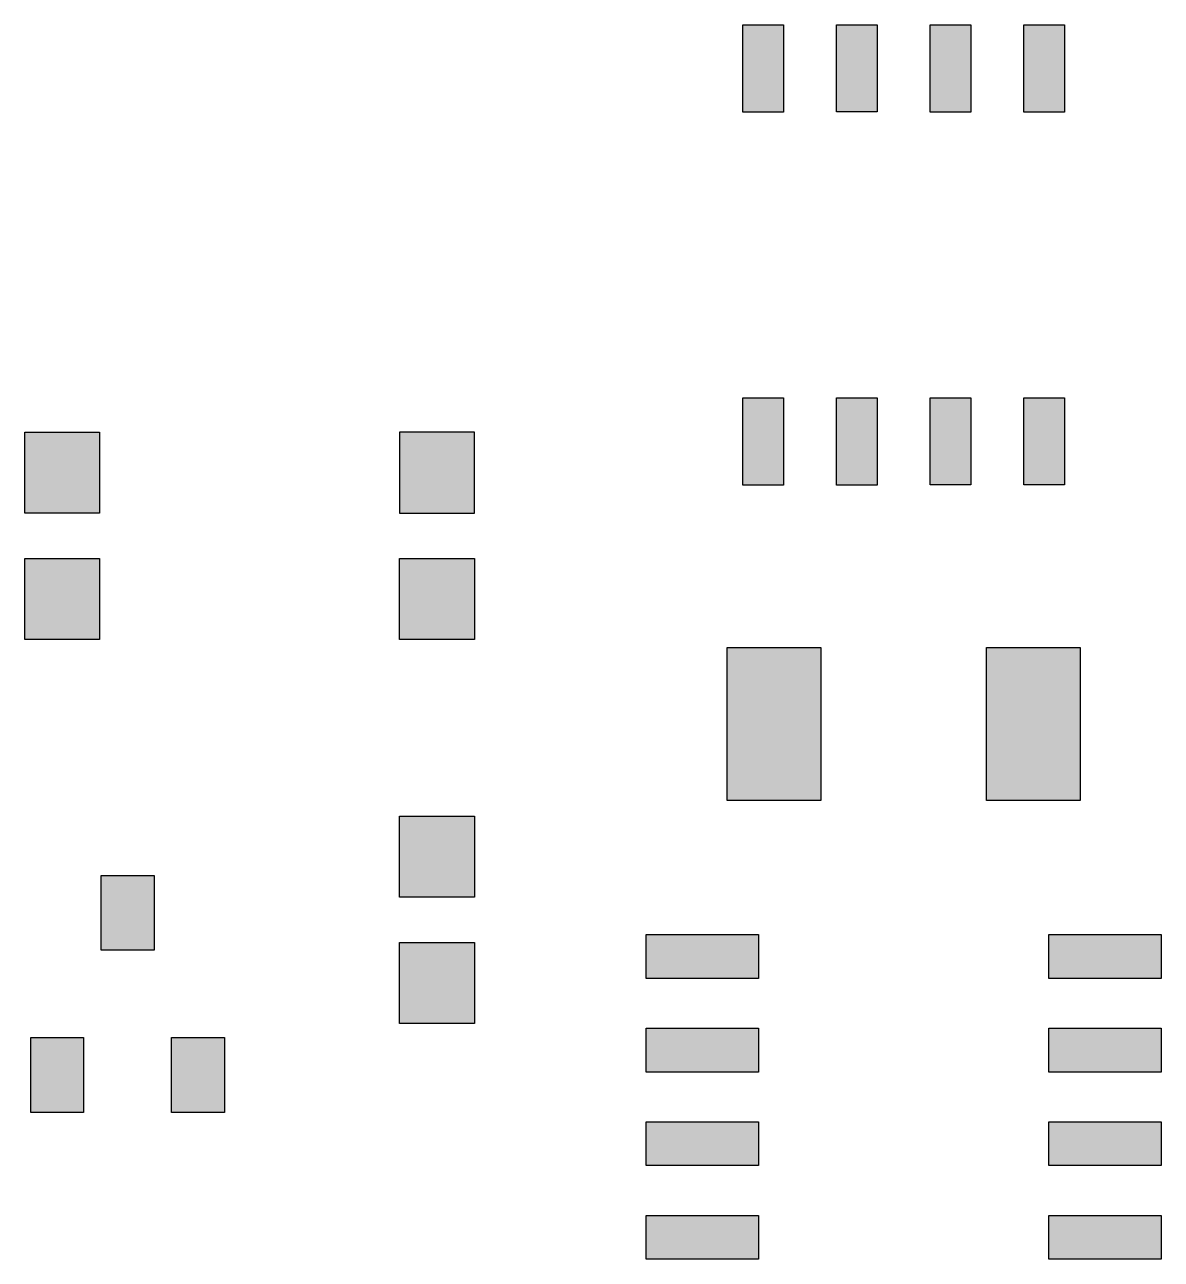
# Model space of a CAD drawing. Header units: inches. Extents: x 4.098 to 4.704, y 5.363 to 6.022.
import ezdxf

# ---------------------------------------------------------------- set-up
doc = ezdxf.new("R2010")
doc.units = ezdxf.units.IN
doc.header["$MEASUREMENT"] = 0
doc.layers.add('PDF_Solid Fills', color=251, linetype='Continuous', true_color=0x4f4f4f)

msp = doc.modelspace()

# ---------------------------------------------------------------- linework, layer by layer
at = {"color": 250}
for p, q in [((4.0975, 5.805), (4.1375, 5.805)), ((4.0975, 5.76167), (4.0975, 5.805)), ((4.1375, 5.805), (4.1375, 5.76167)), ((4.2975, 5.805), (4.2975, 5.76167)), ((4.3375, 5.805), (4.2975, 5.805)), ((4.3375, 5.76167), (4.3375, 5.805)), ((4.1375, 5.76167), (4.0975, 5.76167)), ((4.2975, 5.76167), (4.3375, 5.76167)), ((4.0975, 5.7375), (4.1375, 5.7375)), ((4.0975, 5.69417), (4.0975, 5.7375)), ((4.1375, 5.7375), (4.1375, 5.69417)), ((4.1375, 5.69417), (4.0975, 5.69417))]:
    msp.add_line(p, q, dxfattribs=at)
for points in [[(4.48083, 6.0225), (4.5025, 6.0225), (4.5025, 5.97583), (4.48083, 5.97583)], [(4.53083, 6.0225), (4.5525, 6.0225), (4.5525, 5.97604), (4.53083, 5.97604)], [(4.58083, 6.0225), (4.6025, 6.0225), (4.6025, 5.97583), (4.58083, 5.97583)], [(4.63083, 6.0225), (4.6525, 6.0225), (4.6525, 5.97583), (4.63083, 5.97583)], [(4.48083, 5.82333), (4.5025, 5.82333), (4.5025, 5.77667), (4.48083, 5.77667)], [(4.53083, 5.82333), (4.5525, 5.82333), (4.5525, 5.77667), (4.53083, 5.77667)], [(4.58083, 5.82333), (4.6025, 5.82333), (4.6025, 5.77687), (4.58083, 5.77687)], [(4.63083, 5.82333), (4.6525, 5.82333), (4.6525, 5.77687), (4.63083, 5.77687)], [(4.2975, 5.7375), (4.3375, 5.7375), (4.3375, 5.69417), (4.2975, 5.69417)], [(4.4725, 5.69), (4.5225, 5.69), (4.5225, 5.60833), (4.4725, 5.60833)], [(4.61083, 5.69), (4.66083, 5.69), (4.66083, 5.60833), (4.61083, 5.60833)], [(4.2975, 5.6), (4.3375, 5.6), (4.3375, 5.55667), (4.2975, 5.55667)], [(4.13833, 5.56833), (4.16667, 5.56833), (4.16667, 5.52833), (4.13833, 5.52833)], [(4.2975, 5.5325), (4.3375, 5.5325), (4.3375, 5.48917), (4.2975, 5.48917)], [(4.42917, 5.53667), (4.48917, 5.53667), (4.48917, 5.51333), (4.42917, 5.51333)], [(4.64417, 5.53667), (4.70417, 5.53667), (4.70417, 5.51333), (4.64417, 5.51333)], [(4.42917, 5.48667), (4.48917, 5.48667), (4.48917, 5.46333), (4.42917, 5.46333)], [(4.64417, 5.48667), (4.70417, 5.48667), (4.70417, 5.46333), (4.64417, 5.46333)], [(4.10083, 5.48167), (4.12884, 5.48167), (4.12884, 5.44167), (4.10083, 5.44167)], [(4.17583, 5.48167), (4.20417, 5.48167), (4.20417, 5.44167), (4.17583, 5.44167)], [(4.42917, 5.43667), (4.48917, 5.43667), (4.48917, 5.41333), (4.42917, 5.41333)], [(4.64417, 5.43667), (4.70417, 5.43667), (4.70417, 5.41333), (4.64417, 5.41333)], [(4.42917, 5.38667), (4.48917, 5.38667), (4.48917, 5.36333), (4.42917, 5.36333)], [(4.64417, 5.38667), (4.70417, 5.38667), (4.70417, 5.36333), (4.64417, 5.36333)]]:
    msp.add_lwpolyline(points, close=True, dxfattribs=at)
at = {"layer": 'PDF_Solid Fills', "lineweight": 0, "transparency": 33554559}
for points in [[(4.48083, 6.0225), (4.5025, 6.0225), (4.48083, 5.97583), (4.5025, 5.97583)], [(4.53083, 6.0225), (4.5525, 6.0225), (4.53083, 5.97583), (4.5525, 5.97583)], [(4.58083, 6.0225), (4.6025, 6.0225), (4.58083, 5.97583), (4.6025, 5.97583)], [(4.63083, 6.0225), (4.6525, 6.0225), (4.63083, 5.97583), (4.6525, 5.97583)], [(4.48083, 5.82333), (4.5025, 5.82333), (4.48083, 5.77667), (4.5025, 5.77667)], [(4.53083, 5.82333), (4.5525, 5.82333), (4.53083, 5.77667), (4.5525, 5.77667)], [(4.58083, 5.82333), (4.6025, 5.82333), (4.58083, 5.77667), (4.6025, 5.77667)], [(4.63083, 5.82333), (4.6525, 5.82333), (4.63083, 5.77667), (4.6525, 5.77667)], [(4.0975, 5.805), (4.1375, 5.805), (4.0975, 5.76167), (4.1375, 5.76167)], [(4.2975, 5.805), (4.3375, 5.805), (4.2975, 5.76167), (4.3375, 5.76167)], [(4.0975, 5.7375), (4.1375, 5.7375), (4.0975, 5.69417), (4.1375, 5.69417)], [(4.2975, 5.7375), (4.3375, 5.7375), (4.2975, 5.69417), (4.3375, 5.69417)], [(4.4725, 5.69), (4.5225, 5.69), (4.4725, 5.60833), (4.5225, 5.60833)], [(4.61083, 5.69), (4.66083, 5.69), (4.61083, 5.60833), (4.66083, 5.60833)], [(4.2975, 5.6), (4.3375, 5.6), (4.2975, 5.55667), (4.3375, 5.55667)], [(4.13833, 5.56833), (4.16667, 5.56833), (4.13833, 5.52833), (4.16667, 5.52833)], [(4.2975, 5.5325), (4.3375, 5.5325), (4.2975, 5.48917), (4.3375, 5.48917)], [(4.42917, 5.53667), (4.48917, 5.53667), (4.42917, 5.51333), (4.48917, 5.51333)], [(4.64417, 5.53667), (4.70417, 5.53667), (4.64417, 5.51333), (4.70417, 5.51333)], [(4.42917, 5.48667), (4.48917, 5.48667), (4.42917, 5.46333), (4.48917, 5.46333)], [(4.64417, 5.48667), (4.70417, 5.48667), (4.64417, 5.46333), (4.70417, 5.46333)], [(4.10083, 5.48167), (4.12917, 5.48167), (4.10083, 5.44167), (4.12917, 5.44167)], [(4.17583, 5.48167), (4.20417, 5.48167), (4.17583, 5.44167), (4.20417, 5.44167)], [(4.42917, 5.43667), (4.48917, 5.43667), (4.42917, 5.41333), (4.48917, 5.41333)], [(4.64417, 5.43667), (4.70417, 5.43667), (4.64417, 5.41333), (4.70417, 5.41333)], [(4.42917, 5.38667), (4.48917, 5.38667), (4.42917, 5.36333), (4.48917, 5.36333)], [(4.64417, 5.38667), (4.70417, 5.38667), (4.64417, 5.36333), (4.70417, 5.36333)]]:
    msp.add_solid(points, dxfattribs=at)

doc.saveas('drawing.dxf')
